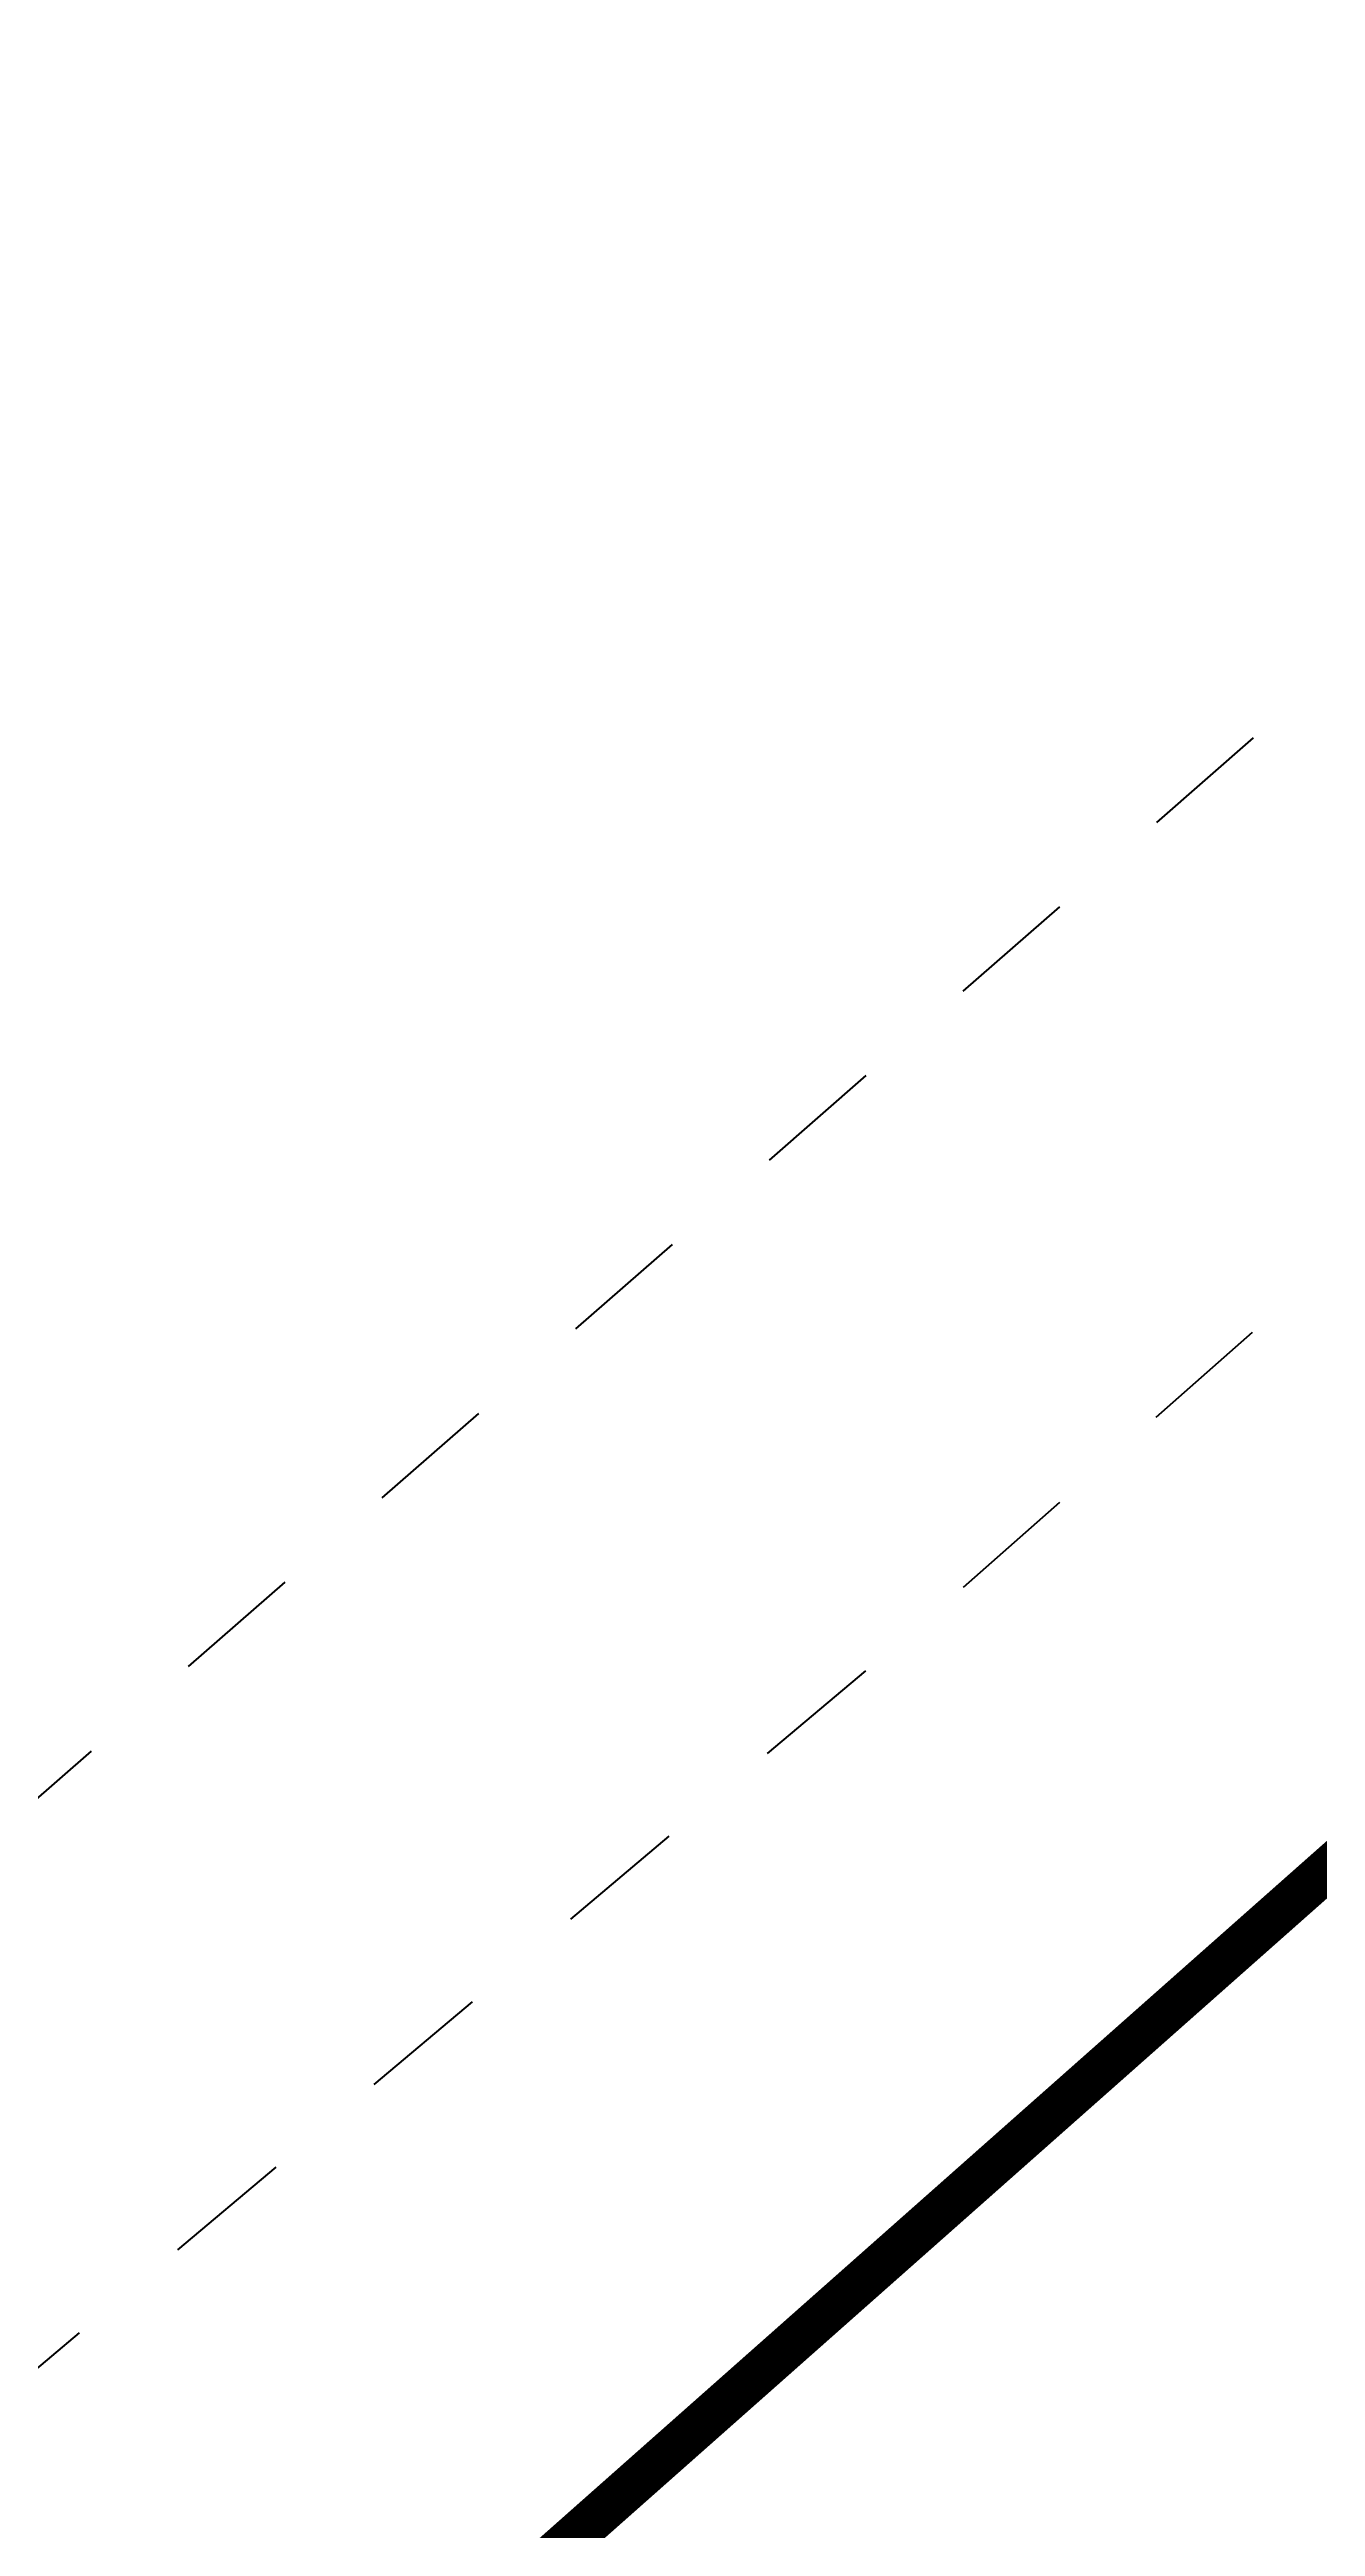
# Model space of a CAD drawing. Extents: x 99002 to 478558, y 2449839 to 2450453.
# Drawn here: x 478468.97 to 478473.89, y 2450277.6 to 2450287.24 of the extents above; entities that cross this region are included whole.
import ezdxf
from ezdxf.enums import TextEntityAlignment as Align

# ---------------------------------------------------------------- set-up
doc = ezdxf.new("R2010")
doc.units = 0
doc.header["$LTSCALE"] = 0.5
for name, pattern in [('DASHEDX2', [38.1, 25.4, -12.7]), ('X0', [4, 3, -1]), ('X11', [6, 5, -1]), ('X6', [2, 1, -1])]:
    doc.linetypes.add(name, pattern=pattern)
doc.layers.get('0').update_dxf_attribs({"linetype": 'CONTINUOUS'})
for name, color, linetype in [('DLSS', 4, 'CONTINUOUS'), ('GCD', 1, 'CONTINUOUS'), ('地下室范围线', 170, 'CONTINUOUS'), ('建筑红线', 10, 'DASHEDX2')]:
    doc.layers.add(name, color=color, linetype=linetype)
doc.styles.add('方正中等线简体', font='FZZDXJW.TTF')

# ---------------------------------------------------------------- blocks, each defined once
blk = doc.blocks.new('GC200')
at = {"linetype": 'Continuous', "const_width": 0.2, "flags": 128}
blk.add_lwpolyline([(-0.1, 0, 1), (0.1, 0, 1)], format="xyb", close=True, dxfattribs=at)

msp = doc.modelspace()

# ---------------------------------------------------------------- linework, layer by layer
at = {"layer": 'DLSS', "color": 4, "linetype": 'X6', "flags": 128}
for points in [[(478501.8974, 2450304.2762), (478502.6474, 2450304.9773), (478502.7115, 2450305.1561), (478502.76, 2450305.3398), (478502.7925, 2450305.527), (478502.8088, 2450305.7162), (478502.8086, 2450305.9062), (478502.7922, 2450306.0955), (478502.7594, 2450306.2826), (478502.7107, 2450306.4663), (478502.6464, 2450306.645), (478502.5668, 2450306.8175), (478502.4728, 2450306.9826), (478502.3648, 2450307.1389), (478502.2438, 2450307.2854), (478502.1106, 2450307.4209), (478501.9663, 2450307.5444), (478501.8118, 2450307.655), (478501.6484, 2450307.7519), (478501.4773, 2450307.8344), (478501.2997, 2450307.9018), (478501.1169, 2450307.9537), (478500.9303, 2450307.9896), (478500.4491, 2450307.756), (478499.9932, 2450307.476), (478499.5672, 2450307.1524), (478464.6393, 2450276.7051)], [(478502.1333, 2450307.3994), (478472.4524, 2450281.1928), (478465.4394, 2450275.29)]]:
    msp.add_lwpolyline(points, dxfattribs=at)
at = {"layer": '地下室范围线', "color": 170, "linetype": 'X0', "const_width": 0.15, "flags": 128}
msp.add_lwpolyline([(478536.0259, 2450335.114), (478517.8007, 2450318.9784), (478517.7893, 2450310.4158), (478515.1893, 2450310.4192), (478515.1913, 2450311.9192), (478512.1912, 2450311.9232), (478512.1873, 2450308.9231), (478511.3873, 2450308.9242), (478511.3777, 2450301.7241), (478510.2938, 2450301.7255), (478498.1977, 2450291.0163), (478493.4251, 2450296.4069), (478492.6266, 2450295.6503), (478491.8934, 2450294.8302), (478491.2304, 2450293.9523), (478490.6422, 2450293.0226), (478490.1329, 2450292.0475), (478489.7059, 2450291.0337), (478489.3642, 2450289.988), (478489.11, 2450288.9177), (478488.9452, 2450287.83), (478486.1651, 2450290.9701), (478467.8793, 2450274.781), (478467.8729, 2450269.8811), (478467.0728, 2450269.8822), (478467.0661, 2450264.7821), (478456.6012, 2450264.7959), (478450.9832, 2450259.8221), (478450.9665, 2450247.2031), (478535.9094, 2450247.0907)], dxfattribs=at)
at = {"layer": '建筑红线', "color": 10, "linetype": 'X11', "const_width": 0.15, "flags": 128}
msp.add_lwpolyline([(478536.0259, 2450335.138), (478263.8817, 2450094.1985), (478263.4448, 2450073.1662), (478447.0851, 2449896.5452), (478535.522, 2449954.3921)], dxfattribs=at)

# ---------------------------------------------------------------- block references
at = {"layer": 'GCD', "color": 1, "linetype": 'Continuous'}
ref = msp.add_blockref('GC200', (478470.3648, 2450280.7966, 3.57), dxfattribs=dict(at, xscale=4.876000004212864e-06, yscale=4.876000004212864e-06, zscale=4.876000004212864e-06))
ref.add_attrib('height', '3.57', dxfattribs={"linetype": 'Continuous', "height": 0.00000975, "style": '方正中等线简体', "width": 0.8}).set_placement((478470.9648, 2450280.2966, 3.57), align=Align.MIDDLE_LEFT)

doc.saveas('drawing.dxf')
